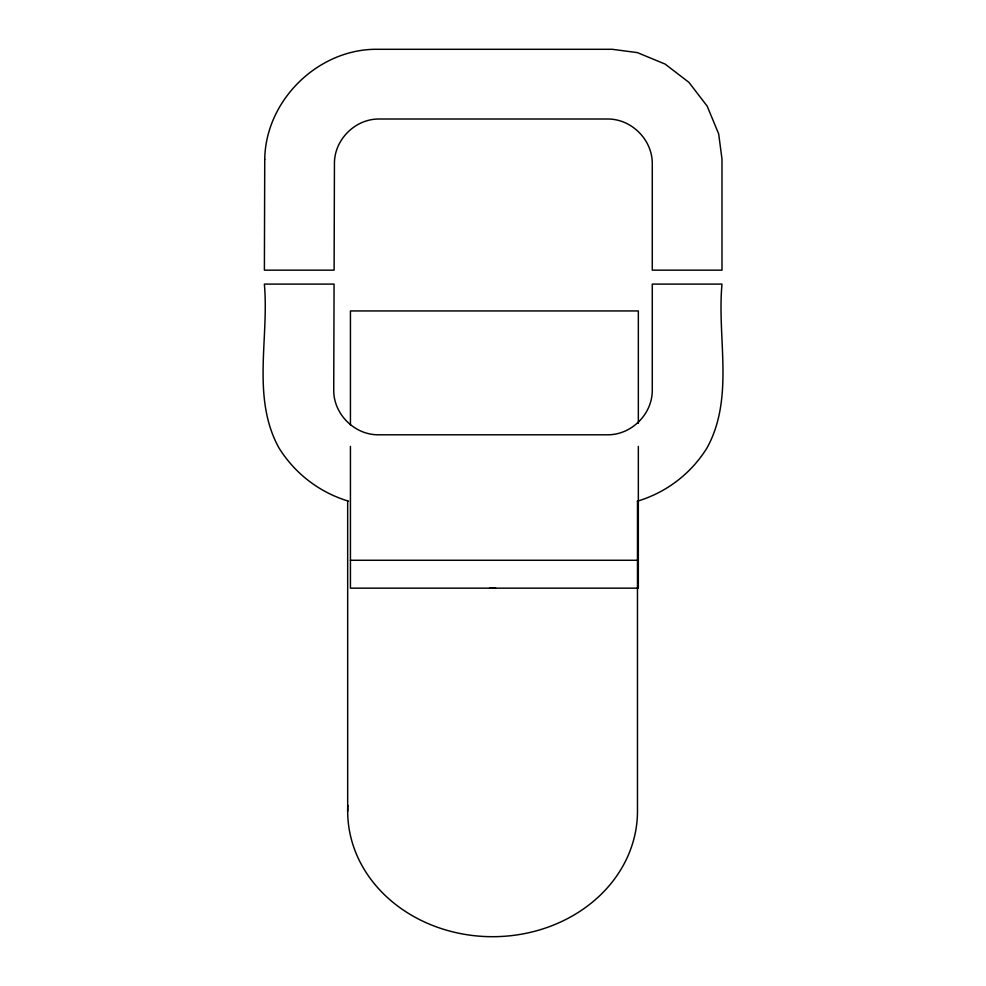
<?xml version="1.0" encoding="UTF-8"?>
<svg xmlns="http://www.w3.org/2000/svg" width="986" height="986" viewBox="0 0 986 986"><rect width="100%" height="100%" fill="white"/><g stroke="black" fill="none" stroke-linecap="round" stroke-linejoin="round"><path stroke-width="1.48" d="M637.4 501.184C666.462 492.495 691.272 473.453 707.184 447.632C734.508 397.506 716.945 338.173 721.986 284.104L652.276 284.104L652.276 390.173C652.424 414.058 631.533 434.937 607.659 434.789L378.316 434.789C354.566 434.925 333.662 414.231 333.736 390.444L334.069 284.104L264.359 284.104C269.252 338.161 251.381 397.506 278.791 447.632C294.715 473.453 319.513 492.495 348.576 501.184M350.437 560.27L638.336 560.27M638.336 423.302L638.336 310.947L350.437 310.947L350.437 425.015M638.336 446.387L638.336 588.161L350.437 588.161L350.437 446.387M637.474 501.061L637.474 811.219A144.893 125.481 0 0 1 489.155 936.663A144.893 125.481 0 0 1 347.848 805.279M347.676 501.061L347.676 811.219M495.588 588.124A144.893 125.481 0 0 1 489.574 588.124M264.741 159.424L264.396 270.164L334.106 270.164L334.439 163.886C334.069 139.901 355.059 118.85 379.018 119.01L607.659 119.01C631.533 118.862 652.424 139.741 652.276 163.627L652.276 270.164L721.986 270.164L721.986 159.054L718.671 133.874L707.184 106.155L688.918 82.356L665.119 64.09L637.4 52.615L612.232 49.3L374.446 49.3C316.444 50.36 265.456 101.361 264.741 159.424"/></g></svg>
